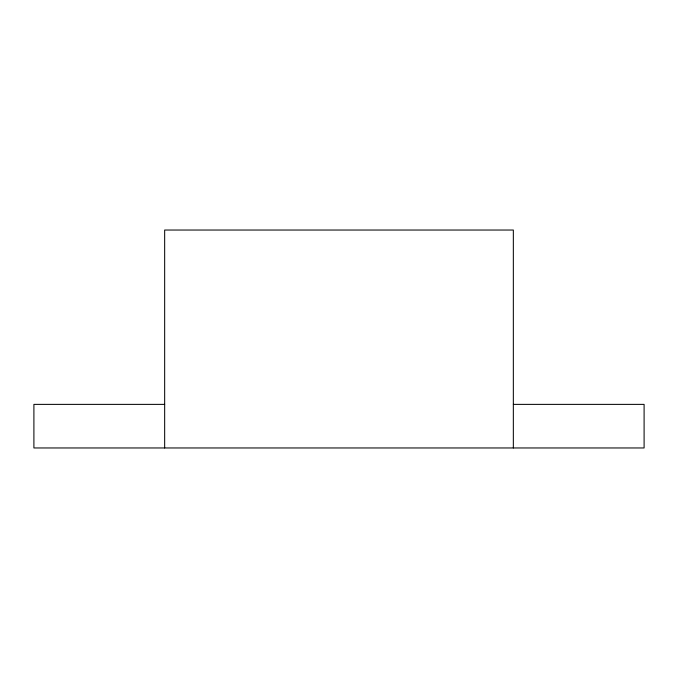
<?xml version="1.0" encoding="UTF-8"?>
<svg xmlns="http://www.w3.org/2000/svg" width="678" height="678" viewBox="0 0 678 678"><rect width="100%" height="100%" fill="white"/><g stroke="black" fill="none" stroke-linecap="round" stroke-linejoin="round"><path stroke-width="1.02" d="M164.661 404.376L33.9 404.376L33.9 447.963L644.1 447.963L644.1 404.376L513.339 404.376M513.339 447.963L513.339 230.037L164.661 230.037L164.661 447.963"/></g></svg>
